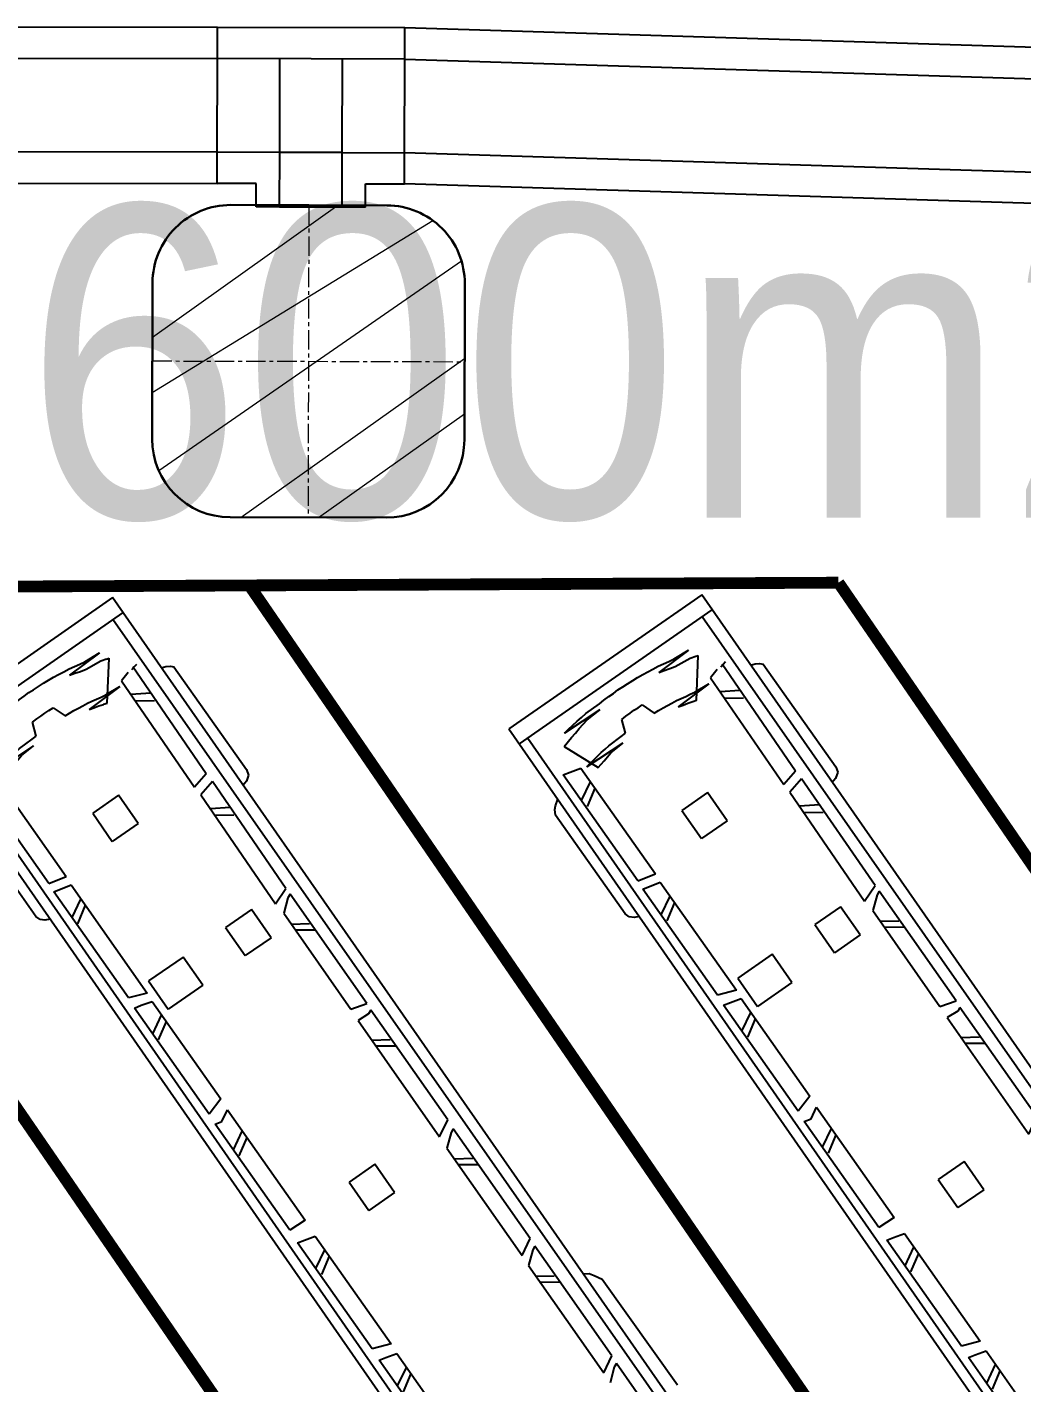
# Model space of a CAD drawing. Header units: millimetres. Extents: x -257704 to 345913, y -114363 to 98547.
# Drawn here: x 216949 to 223320, y -6553 to 2130 of the extents above; entities that cross this region are included whole.
import ezdxf
from ezdxf.enums import TextEntityAlignment as Align

# ---------------------------------------------------------------- set-up
doc = ezdxf.new("R2010")
doc.units = ezdxf.units.MM
doc.header["$LTSCALE"] = 100
doc.header["$MEASUREMENT"] = 0
doc.linetypes.add('CENTER', pattern=[2, 1.25, -0.25, 0.25, -0.25])
for name, color, linetype in [('01-BXAS-mat bang tong the san duong$0$A-FUR', 252, 'Continuous'), ('L1-DRAINAGE-LONG_DITCH', 25, 'Continuous'), ('VACH SON PHAN LAN', 7, 'Continuous')]:
    doc.layers.add(name, color=color, linetype=linetype)
for name, color, linetype, lineweight in [('AXIS', 10, 'CENTER', 5), ('CON-VIEW', 90, 'Continuous', 30), ('hatch', 8, 'Continuous', 9)]:
    doc.layers.add(name, color=color, linetype=linetype, lineweight=lineweight)
doc.styles.add('3A', font='arial.ttf', dxfattribs={"width": 0.9, "height": 3})

# ---------------------------------------------------------------- blocks, each defined once
blk = doc.blocks.new('XE')
at = {"layer": '01-BXAS-mat bang tong the san duong$0$A-FUR'}
for p, q in [((610774.0994550973, 1198014.773549989, -5.212088733334792e-06), (610768.2489066847, 1198004.641243504, -5.212132499340223e-06)), ((610776.2635292388, 1198013.525064123, -5.212095455593171e-06), (610774.0994550973, 1198014.773549989, -5.212088733334792e-06)), ((610774.0020555692, 1198014.604868046, -5.212089461948245e-06), (610776.1659420816, 1198013.35649052, -5.212096183623361e-06)), ((610774.097405405, 1198014.549811596, -5.212089758352139e-06), (610768.409589322, 1198004.699334048, -5.212132307011172e-06)), ((610774.1788715214, 1198014.163248725, -5.212091568494761e-06), (610774.131535417, 1198013.738450954, -5.21209349460903e-06)), ((610774.1788715214, 1198014.163248725, -5.212091568494761e-06), (610774.2987727704, 1198014.132518597, -5.212091568494761e-06)), ((610774.308536293, 1198014.219721894, -5.212091369288245e-06), (610774.366740713, 1198014.198584395, -5.212091369288245e-06)), ((610774.308536293, 1198014.219721894, -5.212091369288245e-06), (610774.308536293, 1198014.219721894, -5.212091369288245e-06)), ((610774.6947033032, 1198013.984887658, -5.212092624088512e-06), (610774.308536293, 1198014.219721894, -5.212091369288245e-06)), ((610774.366740713, 1198014.198584395, -5.212091493037571e-06), (610774.4246284645, 1198014.177168576, -5.212091493037571e-06)), ((610774.366740713, 1198014.198584395, -5.212091493037571e-06), (610774.366740713, 1198014.198584395, -5.212091493037571e-06)), ((610774.4246284645, 1198014.177168576, -5.212091617917215e-06), (610774.4837928895, 1198014.150532315, -5.212091617917215e-06)), ((610774.4246284645, 1198014.177168576, -5.212091617917215e-06), (610774.4246284645, 1198014.177168576, -5.212091617917215e-06)), ((610773.2218600675, 1198012.84332067, -5.212097180059997e-06), (610773.9046421808, 1198014.043179434, -5.212091992704096e-06)), ((610773.9046421808, 1198014.043179434, -5.212091992704096e-06), (610773.9614534015, 1198013.989974465, -5.212091992704096e-06)), ((610774.2987727704, 1198014.132518597, -5.21209176466333e-06), (610774.3584740718, 1198014.114212175, -5.21209176466333e-06)), ((610774.2987727704, 1198014.132518597, -5.21209176466333e-06), (610774.2987727704, 1198014.132518597, -5.21209176466333e-06)), ((610774.3584740718, 1198014.114212175, -5.212091876120442e-06), (610774.4201712547, 1198014.099063145, -5.212091876120442e-06)), ((610774.3584740718, 1198014.114212175, -5.212091876120442e-06), (610774.3584740718, 1198014.114212175, -5.212091876120442e-06)), ((610774.4201712547, 1198014.099063145, -5.212091974018966e-06), (610774.4794119046, 1198014.081025397, -5.212091974018966e-06)), ((610774.4201712547, 1198014.099063145, -5.212091974018966e-06), (610774.4201712547, 1198014.099063145, -5.212091974018966e-06)), ((610774.4794119046, 1198014.081025397, -5.212092084031779e-06), (610774.4794119046, 1198014.081025397, -5.212092084031779e-06)), ((610774.4794119046, 1198014.081025397, -5.212092084031779e-06), (610774.5392283689, 1198014.062651807, -5.212092084031779e-06)), ((610774.4837928895, 1198014.150532315, -5.212091767323747e-06), (610774.4837928895, 1198014.150532315, -5.212091767323747e-06)), ((610774.4837928895, 1198014.150532315, -5.212091767323747e-06), (610774.5401837595, 1198014.126285419, -5.212091767323747e-06)), ((610774.5392283689, 1198014.062651807, -5.212092195849966e-06), (610774.6947033032, 1198013.984887658, -5.212092195849966e-06)), ((610774.5401837595, 1198014.126285419, -5.212091904495605e-06), (610774.5956629725, 1198014.101798551, -5.212091904495605e-06)), ((610774.5956629725, 1198014.101798551, -5.212092042347743e-06), (610774.7508697044, 1198014.016165215, -5.212092042347743e-06)), ((610774.5956629725, 1198014.101798551, -5.212092042347743e-06), (610774.5956629725, 1198014.101798551, -5.212092042347743e-06)), ((610774.7508697044, 1198014.016165215, -5.212092506547185e-06), (610774.8053798559, 1198013.988693759, -5.212092506547185e-06)), ((610774.7508697044, 1198014.016165215, -5.212092506547185e-06), (610774.7508697044, 1198014.016165215, -5.212092506547185e-06)), ((610772.8447803913, 1198012.817557183, -5.212097124429398e-06), (610773.4795715855, 1198013.933788709, -5.212092298434027e-06)), ((610774.0488024035, 1198013.902882499, -5.21209270247522e-06), (610773.3673867765, 1198012.707031677, -5.212097872082247e-06)), ((610773.4795715855, 1198013.933788709, -5.212092298434027e-06), (610773.5295488668, 1198013.968028382, -5.212092298434027e-06)), ((610773.5295488668, 1198013.968028382, -5.212092164457655e-06), (610773.5707915628, 1198013.977316058, -5.212092164457655e-06)), ((610773.5707915628, 1198013.977316058, -5.212092140874552e-06), (610773.644064742, 1198013.984879539, -5.212092140874552e-06)), ((610773.9614534015, 1198013.989974465, -5.212092262858139e-06), (610774.0488024035, 1198013.902882499, -5.212092262858139e-06)), ((610774.6947033032, 1198013.984887658, -5.212092624088512e-06), (610774.6947033032, 1198013.984887658, -5.212092624088512e-06)), ((610774.8053798559, 1198013.988693759, -5.212092657638706e-06), (610774.8629994052, 1198013.959408753, -5.212092657638706e-06)), ((610774.8053798559, 1198013.988693759, -5.212092657638706e-06), (610774.8053798559, 1198013.988693759, -5.212092657638706e-06)), ((610774.8629994052, 1198013.959408753, -5.212092818479247e-06), (610774.9155136753, 1198013.928779905, -5.212092818479247e-06)), ((610774.8629994052, 1198013.959408753, -5.212092818479247e-06), (610774.8629994052, 1198013.959408753, -5.212092818479247e-06)), ((610774.9155136753, 1198013.928779905, -5.212092983129356e-06), (610774.9692945015, 1198013.901116472, -5.212092983129356e-06)), ((610774.9155136753, 1198013.928779905, -5.212092983129356e-06), (610774.9155136753, 1198013.928779905, -5.212092983129356e-06)), ((610774.9692945015, 1198013.901116472, -5.2120931347651e-06), (610774.9692945015, 1198013.901116472, -5.2120931347651e-06)), ((610774.9692945015, 1198013.901116472, -5.2120931347651e-06), (610775.0196209128, 1198013.868059558, -5.2120931347651e-06)), ((610775.0196209128, 1198013.868059558, -5.212093309540974e-06), (610775.072250346, 1198013.837363542, -5.212093309540974e-06)), ((610773.7399667458, 1198013.749716793, -5.212093262501897e-06), (610773.9593530477, 1198013.748545485, -5.212093262501897e-06)), ((610774.0867791421, 1198013.853903027, -5.212092944573545e-06), (610774.1372677675, 1198013.835413685, -5.212092944573545e-06)), ((610774.0867791421, 1198013.853903027, -5.212092944573545e-06), (610774.0867791421, 1198013.853903027, -5.212092944573545e-06)), ((610774.4789347396, 1198013.613723893, -5.212094226642794e-06), (610774.0867791421, 1198013.853903027, -5.212092944573545e-06)), ((610774.131535417, 1198013.738450954, -5.21209349460903e-06), (610774.2240956604, 1198013.714561428, -5.21209349460903e-06)), ((610774.1372677675, 1198013.835413685, -5.212093052623953e-06), (610774.1878235614, 1198013.817039506, -5.212093052623953e-06)), ((610774.1878235614, 1198013.817039506, -5.21209316017723e-06), (610774.2380435126, 1198013.798089513, -5.21209316017723e-06)), ((610774.1878235614, 1198013.817039506, -5.21209316017723e-06), (610774.1878235614, 1198013.817039506, -5.21209316017723e-06)), ((610774.2380435126, 1198013.798089513, -5.212093270216161e-06), (610774.2884841436, 1198013.779782502, -5.212093270216161e-06)), ((610774.2380435126, 1198013.798089513, -5.212093270216161e-06), (610774.2380435126, 1198013.798089513, -5.212093270216161e-06)), ((610774.2884841436, 1198013.779782502, -5.212093377408364e-06), (610774.2884841436, 1198013.779782502, -5.212093377408364e-06)), ((610774.2884841436, 1198013.779782502, -5.212093377408364e-06), (610774.3401246335, 1198013.756917207, -5.212093377408364e-06)), ((610774.3401246335, 1198013.756917207, -5.212093506055706e-06), (610774.3883390574, 1198013.735587143, -5.212093506055706e-06)), ((610774.3883390574, 1198013.735587143, -5.212093626084347e-06), (610774.5348699897, 1198013.658100725, -5.212093626084347e-06)), ((610774.3883390574, 1198013.735587143, -5.212093626084347e-06), (610774.3883390574, 1198013.735587143, -5.212093626084347e-06)), ((610774.5848984352, 1198013.632471521, -5.212094189506148e-06), (610774.7025980407, 1198013.730703199, -5.212094189506148e-06)), ((610774.7025980407, 1198013.730703199, -5.212093793300291e-06), (610774.7526936547, 1198013.705189159, -5.212093793300291e-06)), ((610775.072250346, 1198013.837363542, -5.212093474552157e-06), (610775.1261084581, 1198013.801629415, -5.212093474552157e-06)), ((610775.072250346, 1198013.837363542, -5.212093474552157e-06), (610775.072250346, 1198013.837363542, -5.212093474552157e-06)), ((610775.1261084581, 1198013.801629415, -5.212093663232024e-06), (610775.1767420099, 1198013.767776008, -5.212093663232024e-06)), ((610775.1261084581, 1198013.801629415, -5.212093663232024e-06), (610775.1261084581, 1198013.801629415, -5.212093663232024e-06)), ((610775.1767420099, 1198013.767776008, -5.212093841801795e-06), (610775.1767420099, 1198013.767776008, -5.212093841801795e-06)), ((610775.1767420099, 1198013.767776008, -5.212093841801795e-06), (610775.2307152852, 1198013.731974713, -5.212093841801795e-06)), ((610775.2307152852, 1198013.731974713, -5.212094030842735e-06), (610775.2307152852, 1198013.731974713, -5.212094030842735e-06)), ((610775.2307152852, 1198013.731974713, -5.212094030842735e-06), (610775.2793433095, 1198013.695741234, -5.212094030842735e-06)), ((610773.9189286854, 1198013.677825521, -5.212093674633662e-06), (610773.7072303715, 1198013.669074017, -5.212093674633662e-06)), ((610774.2240956604, 1198013.714561428, -5.212093646810133e-06), (610774.2761963301, 1198013.698835995, -5.212093646810133e-06)), ((610774.2240956604, 1198013.714561428, -5.212093646810133e-06), (610774.2240956604, 1198013.714561428, -5.212093646810133e-06)), ((610774.2761963301, 1198013.698835995, -5.212093742929402e-06), (610774.3296403701, 1198013.685413819, -5.212093742929402e-06)), ((610774.3296403701, 1198013.685413819, -5.212093829106054e-06), (610774.3296403701, 1198013.685413819, -5.212093829106054e-06)), ((610774.3296403701, 1198013.685413819, -5.212093829106054e-06), (610774.4789347396, 1198013.613723893, -5.212093829106054e-06)), ((610774.4789347396, 1198013.613723893, -5.212094226642794e-06), (610774.4789347396, 1198013.613723893, -5.212094226642794e-06)), ((610774.5348699897, 1198013.658100725, -5.212094048927665e-06), (610774.5348699897, 1198013.658100725, -5.212094048927665e-06)), ((610774.5348699897, 1198013.658100725, -5.212094048927665e-06), (610774.5848984352, 1198013.632471521, -5.212094048927665e-06)), ((610774.5848984352, 1198013.632471521, -5.212094189506148e-06), (610774.5848984352, 1198013.632471521, -5.212094189506148e-06)), ((610774.7526936547, 1198013.705189159, -5.212093933381643e-06), (610774.7984133154, 1198013.678523254, -5.212093933381643e-06)), ((610774.7526936547, 1198013.705189159, -5.212093933381643e-06), (610774.7526936547, 1198013.705189159, -5.212093933381643e-06)), ((610774.7984133154, 1198013.678523254, -5.212094076728338e-06), (610774.8452843691, 1198013.654889932, -5.212094076728338e-06)), ((610774.7984133154, 1198013.678523254, -5.212094076728338e-06), (610774.7984133154, 1198013.678523254, -5.212094076728338e-06)), ((610774.8452843691, 1198013.654889932, -5.212094206699595e-06), (610774.888816171, 1198013.625795962, -5.212094206699595e-06)), ((610774.888816171, 1198013.625795962, -5.212094360172056e-06), (610774.888816171, 1198013.625795962, -5.212094360172056e-06)), ((610774.888816171, 1198013.625795962, -5.212094360172056e-06), (610774.9345358317, 1198013.599130057, -5.212094360172056e-06)), ((610774.9345358317, 1198013.599130057, -5.212094503518751e-06), (610774.9108091309, 1198013.446088862, -5.212094503518751e-06)), ((610774.9345358317, 1198013.599130057, -5.212094503518751e-06), (610774.9345358317, 1198013.599130057, -5.212094503518751e-06)), ((610775.2793433095, 1198013.695741234, -5.212094219402216e-06), (610775.2793433095, 1198013.695741234, -5.212094219402216e-06)), ((610775.2793433095, 1198013.695741234, -5.212094219402216e-06), (610775.3280961429, 1198013.658663266, -5.212094219402216e-06)), ((610775.6731368072, 1198013.401541178, -5.212095749941496e-06), (610775.320633441, 1198013.587219134, -5.212094736062709e-06)), ((610775.320633441, 1198013.587219134, -5.212094736062709e-06), (610775.3655000286, 1198013.544536534, -5.212094736062709e-06)), ((610775.3280961429, 1198013.658663266, -5.21209441189165e-06), (610775.3805245421, 1198013.620213226, -5.21209441189165e-06)), ((610775.3805245421, 1198013.620213226, -5.212094612366599e-06), (610775.3805245421, 1198013.620213226, -5.212094612366599e-06)), ((610775.3805245421, 1198013.620213226, -5.212094612366599e-06), (610775.427665331, 1198013.58037135, -5.212094612366599e-06)), ((610775.427665331, 1198013.58037135, -5.212094816787173e-06), (610775.4746046144, 1198013.540183985, -5.212094816787173e-06)), ((610775.427665331, 1198013.58037135, -5.212094816787173e-06), (610775.427665331, 1198013.58037135, -5.212094816787173e-06)), ((610770.4455600331, 1198003.431813425, -5.212139057520153e-06), (610776.2635292388, 1198013.525064123, -5.212095455593171e-06)), ((610774.9108091309, 1198013.446088862, -5.212095194361644e-06), (610774.9108091309, 1198013.446088862, -5.212095194361644e-06)), ((610774.9108091309, 1198013.446088862, -5.212095194361644e-06), (610774.9549167472, 1198013.416659049, -5.212095194361644e-06)), ((610775.3655000286, 1198013.544536534, -5.212094952461515e-06), (610775.4089465492, 1198013.498360701, -5.212094952461515e-06)), ((610775.3655000286, 1198013.544536534, -5.212094952461515e-06), (610775.3655000286, 1198013.544536534, -5.212094952461515e-06)), ((610775.4089465492, 1198013.498360701, -5.212095184224283e-06), (610775.454388951, 1198013.455342259, -5.212095184224283e-06)), ((610775.4089465492, 1198013.498360701, -5.212095184224283e-06), (610775.4089465492, 1198013.498360701, -5.212095184224283e-06)), ((610775.4547901753, 1198013.456037122, -5.212095399427038e-06), (610775.6023049793, 1198013.35085424, -5.212095399427038e-06)), ((610775.4746046144, 1198013.540183985, -5.212095022699139e-06), (610775.5219277348, 1198013.500390103, -5.212095022699139e-06)), ((610775.4746046144, 1198013.540183985, -5.212095022699139e-06), (610775.4746046144, 1198013.540183985, -5.212095022699139e-06)), ((610775.5219277348, 1198013.500390103, -5.212095226983657e-06), (610775.6731368072, 1198013.401541178, -5.212095226983657e-06)), ((610775.5219277348, 1198013.500390103, -5.212095226983657e-06), (610775.5219277348, 1198013.500390103, -5.212095226983657e-06)), ((610770.399424465, 1198003.570729565, -5.212138399253568e-06), (610776.0532399601, 1198013.42152663, -5.212095833460836e-06)), ((610774.9549167472, 1198013.416659049, -5.212095349639479e-06), (610775.001855441, 1198013.385732354, -5.212095349639479e-06)), ((610775.001855441, 1198013.385732354, -5.212095513085978e-06), (610775.001855441, 1198013.385732354, -5.212095513085978e-06)), ((610775.001855441, 1198013.385732354, -5.212095513085978e-06), (610775.0443510129, 1198013.353538632, -5.212095513085978e-06)), ((610775.0443510129, 1198013.353538632, -5.212095680294953e-06), (610775.0866546074, 1198013.322074236, -5.212095680294953e-06)), ((610775.0443510129, 1198013.353538632, -5.212095680294953e-06), (610775.0443510129, 1198013.353538632, -5.212095680294953e-06)), ((610775.0866546074, 1198013.322074236, -5.212095844071104e-06), (610775.0866546074, 1198013.322074236, -5.212095844071104e-06)), ((610775.0866546074, 1198013.322074236, -5.212095844071104e-06), (610775.131866094, 1198013.288450801, -5.212095844071104e-06)), ((610775.6023049793, 1198013.35085424, -5.212095949727072e-06), (610775.6458666627, 1198013.304611238, -5.212095949727072e-06)), ((610775.6454654384, 1198013.303916375, -5.212096184852341e-06), (610775.6645062504, 1198013.284167887, -5.212096184852341e-06)), ((610775.6454654384, 1198013.303916375, -5.212096184852341e-06), (610775.6454654384, 1198013.303916375, -5.212096184852341e-06)), ((610775.6731368072, 1198013.401541178, -5.212095749941496e-06), (610775.6731368072, 1198013.401541178, -5.212095749941496e-06)), ((610775.0803438881, 1198013.244402017, -5.212096197332191e-06), (610775.1183391694, 1198013.204492383, -5.212096197332191e-06)), ((610775.0803438881, 1198013.244402017, -5.212096197332191e-06), (610775.0803438881, 1198013.244402017, -5.212096197332191e-06)), ((610775.4394788244, 1198013.053158484, -5.212097239788205e-06), (610775.0803438881, 1198013.244402017, -5.212096197332191e-06)), ((610775.1183391694, 1198013.204492383, -5.21209639784893e-06), (610775.1183391694, 1198013.204492383, -5.21209639784893e-06)), ((610775.1183391694, 1198013.204492383, -5.21209639784893e-06), (610775.1575626583, 1198013.166953176, -5.21209639784893e-06)), ((610775.131866094, 1198013.288450801, -5.212096019087668e-06), (610775.1727496216, 1198013.253493171, -5.212096019087668e-06)), ((610775.1575626583, 1198013.166953176, -5.212096588061978e-06), (610775.1955579396, 1198013.127043543, -5.212096588061978e-06)), ((610775.1727496216, 1198013.253493171, -5.212096198227783e-06), (610775.1727496216, 1198013.253493171, -5.212096198227783e-06)), ((610775.1727496216, 1198013.253493171, -5.212096198227783e-06), (610775.2139689917, 1198013.219111355, -5.212096198227783e-06)), ((610775.2139689917, 1198013.219111355, -5.212096374882242e-06), (610775.2548525193, 1198013.184153725, -5.212096374882242e-06)), ((610775.2139689917, 1198013.219111355, -5.212096374882242e-06), (610775.2139689917, 1198013.219111355, -5.212096374882242e-06)), ((610775.2240423431, 1198013.098082968, -5.212096934505173e-06), (610775.6645062504, 1198013.284167887, -5.212096934505173e-06)), ((610775.2548525193, 1198013.184153725, -5.212096554022356e-06), (610775.2958032154, 1198013.149311257, -5.212096554022356e-06)), ((610775.2548525193, 1198013.184153725, -5.212096554022356e-06), (610775.2548525193, 1198013.184153725, -5.212096554022356e-06)), ((610775.2958032154, 1198013.149311257, -5.212096732665339e-06), (610775.4394788244, 1198013.053158484, -5.212096732665339e-06)), ((610775.5034890352, 1198013.063817574, -5.212097220408411e-06), (610774.8084438414, 1198011.875836672, -5.212102347646655e-06)), ((610774.9903455727, 1198011.823021593, -5.212102673658479e-06), (610775.6881788144, 1198013.014189606, -5.212097533090421e-06)), ((610775.195959164, 1198013.127738405, -5.212096785577291e-06), (610775.2244435675, 1198013.09877783, -5.212096785577291e-06)), ((610775.4394788244, 1198013.053158484, -5.212097239788205e-06), (610775.4394788244, 1198013.053158484, -5.212097239788205e-06)), ((610775.6136985527, 1198013.036794343, -5.212097395112594e-06), (610775.5034890352, 1198013.063817574, -5.212097395112594e-06)), ((610775.7281765676, 1198012.99132642, -5.212097656362754e-06), (610775.6536963059, 1198013.013931157, -5.212097656362754e-06)), ((610775.5163422222, 1198012.724861926, -5.212098780627093e-06), (610775.4145388636, 1198012.909192323, -5.212098780627093e-06)), ((610772.4801267529, 1198011.558745492, -5.212102728720052e-06), (610773.1629088662, 1198012.758604256, -5.21209754136415e-06)), ((610772.8350002472, 1198012.765254371, -5.212097359759168e-06), (610772.8447803913, 1198012.817557183, -5.212097359759168e-06)), ((610772.8512320135, 1198012.715742592, -5.212097594277644e-06), (610772.8350002472, 1198012.765254371, -5.212097594277644e-06)), ((610772.883619929, 1198012.667898742, -5.212097828593019e-06), (610772.8512320135, 1198012.715742592, -5.212097828593019e-06)), ((610773.1629088662, 1198012.758604256, -5.21209754136415e-06), (610773.3090334934, 1198012.621755299, -5.21209754136415e-06)), ((610773.2218600675, 1198012.84332067, -5.212097180059997e-06), (610773.3673867765, 1198012.707031677, -5.212097180059997e-06)), ((610774.097781195, 1198012.739559786, -5.212098059511926e-06), (610773.9149608373, 1198012.422941281, -5.212099427130172e-06)), ((610774.3873916724, 1198012.572334276, -5.212098959793219e-06), (610774.097781195, 1198012.739559786, -5.212098959793219e-06)), ((610775.3734989003, 1198012.838827817, -5.212098192204962e-06), (610775.4628650224, 1198012.656195219, -5.212098192204962e-06)), ((610775.8077971276, 1198012.737191234, -5.212098858402107e-06), (610775.8419061189, 1198012.698805883, -5.212098858402107e-06)), ((610773.3090334934, 1198012.621755299, -5.212098236229678e-06), (610772.6128986325, 1198011.399879295, -5.212103518393202e-06)), ((610774.2045713149, 1198012.255715771, -5.212100327411465e-06), (610774.3873916724, 1198012.572334276, -5.212098959793219e-06)), ((610775.8754970588, 1198012.621097397, -5.212099421953588e-06), (610775.2142332497, 1198011.454853859, -5.212104465081749e-06)), ((610775.8419061189, 1198012.698805883, -5.212099050138263e-06), (610775.8651669336, 1198012.657561258, -5.212099050138263e-06)), ((610775.8651669336, 1198012.657561258, -5.212099249986556e-06), (610775.8754970588, 1198012.621097397, -5.212099249986556e-06)), ((610772.9982334313, 1198012.465141614, -5.212098811161951e-06), (610773.2176197331, 1198012.463970306, -5.212098811161951e-06)), ((610773.1771953709, 1198012.393250343, -5.212099223293716e-06), (610772.965497057, 1198012.384498838, -5.212099223293716e-06)), ((610774.2045713149, 1198012.255715771, -5.212100327411465e-06), (610773.9149608373, 1198012.422941281, -5.212100327411465e-06)), ((610774.9903455727, 1198011.823021593, -5.212102673658479e-06), (610774.8084438414, 1198011.875836672, -5.212102673658479e-06)), ((610774.7637598899, 1198011.782667413, -5.212102754286483e-06), (610774.0535333323, 1198010.56892817, -5.212107992644649e-06)), ((610774.2486122582, 1198010.538446415, -5.212108222318534e-06), (610774.9464454998, 1198011.729614427, -5.212103081750476e-06)), ((610774.9464454998, 1198011.729614427, -5.212103081750476e-06), (610774.7637598899, 1198011.782667413, -5.212103081750476e-06)), ((610772.6128986325, 1198011.399879295, -5.212103518393202e-06), (610772.4801267529, 1198011.558745492, -5.212103518393202e-06)), ((610774.7746089078, 1198011.440286747, -5.212104329287147e-06), (610774.672805549, 1198011.624617144, -5.212104329287147e-06)), ((610771.7275939039, 1198010.255467076, -5.212108358167828e-06), (610772.4103760172, 1198011.45532584, -5.212103170811928e-06)), ((610772.4103760172, 1198011.45532584, -5.212103170811928e-06), (610772.4671872378, 1198011.402120871, -5.212103170811928e-06)), ((610772.7351414964, 1198011.441005905, -5.21210338613874e-06), (610772.5523211389, 1198011.124387399, -5.212104753756986e-06)), ((610773.1223391566, 1198011.217432065, -5.212104589778936e-06), (610772.7351414964, 1198011.441005905, -5.21210338613874e-06)), ((610774.6317655856, 1198011.554252638, -5.212103740865016e-06), (610774.7211317078, 1198011.37162004, -5.212103740865016e-06)), ((610775.1021599902, 1198011.403590426, -5.212104648505522e-06), (610775.047939543, 1198011.417537976, -5.212104648505522e-06)), ((610775.2142332497, 1198011.454853859, -5.212104465081749e-06), (610775.1719439564, 1198011.410691374, -5.212104465081749e-06)), ((610772.5545362398, 1198011.315028904, -5.212103880583051e-06), (610771.9272575922, 1198010.21244785, -5.212108647445622e-06)), ((610772.4671872378, 1198011.402120871, -5.212103440965971e-06), (610772.5545362398, 1198011.315028904, -5.212103440965971e-06)), ((610775.1719439564, 1198011.410691374, -5.212104648102469e-06), (610775.1021599902, 1198011.403590426, -5.212104648102469e-06)), ((610772.2457005822, 1198011.161863198, -5.212104440609729e-06), (610772.465086884, 1198011.16069189, -5.212104440609729e-06)), ((610772.9395187992, 1198010.900813559, -5.212105957397182e-06), (610773.1223391566, 1198011.217432065, -5.212104589778936e-06)), ((610772.4246625218, 1198011.089971927, -5.212104852741494e-06), (610772.2129642079, 1198011.081220422, -5.212104852741494e-06)), ((610772.9395187992, 1198010.900813559, -5.212105957397182e-06), (610772.5523211389, 1198011.124387399, -5.212104753756986e-06)), ((610773.6001964444, 1198010.941509973, -5.212106075243069e-06), (610773.4173760869, 1198010.624891468, -5.212107442861316e-06)), ((610773.889806922, 1198010.774284463, -5.212106975524363e-06), (610773.6001964444, 1198010.941509973, -5.212106975524363e-06)), ((610773.7069865644, 1198010.457665958, -5.212108343142609e-06), (610773.889806922, 1198010.774284463, -5.212106975524363e-06)), ((610773.7069865644, 1198010.457665958, -5.212108343142609e-06), (610773.4173760869, 1198010.624891468, -5.212108343142609e-06)), ((610774.0535333323, 1198010.56892817, -5.212107992644649e-06), (610774.2486122582, 1198010.538446415, -5.212107992644649e-06)), ((610773.9993537441, 1198010.446407322, -5.212108529501548e-06), (610773.3805281636, 1198009.365867923, -5.212113199186609e-06)), ((610773.5070346418, 1198009.235343741, -5.212113856008955e-06), (610774.2138986122, 1198010.471959265, -5.212108511201045e-06)), ((610774.1686230632, 1198010.477108294, -5.212108466725559e-06), (610773.9993537441, 1198010.446407322, -5.212108466725559e-06)), ((610774.2138986122, 1198010.471959265, -5.212108511201045e-06), (610774.1686230632, 1198010.477108294, -5.212108511201045e-06)), ((610773.9300170311, 1198010.32510696, -5.212109053776978e-06), (610774.0177344052, 1198010.151348448, -5.212109053776978e-06)), ((610770.9750610548, 1198008.95218866, -5.212113987615606e-06), (610771.6578431681, 1198010.152047424, -5.212108800259706e-06)), ((610771.6578431681, 1198010.152047424, -5.212108800259706e-06), (610771.7146543887, 1198010.098842455, -5.212108800259706e-06)), ((610771.9272575922, 1198010.21244785, -5.212108647445622e-06), (610771.7275939039, 1198010.255467076, -5.212108647445622e-06)), ((610773.9809457818, 1198010.064422457, -5.212110272626414e-06), (610773.8911805326, 1198010.257164868, -5.212110272626414e-06)), ((610771.8521722474, 1198010.098635716, -5.212109134734311e-06), (610771.1412788387, 1198008.851245949, -5.212114527091078e-06)), ((610771.7146543887, 1198010.098842455, -5.212109070413748e-06), (610771.8521722474, 1198010.098635716, -5.212109070413748e-06)), ((610771.4931677332, 1198009.858584782, -5.212110070057506e-06), (610771.7125540349, 1198009.857413474, -5.212110070057506e-06)), ((610771.6721296727, 1198009.786693511, -5.212110482189271e-06), (610771.4604313588, 1198009.777942006, -5.212110482189271e-06)), ((610773.3805281636, 1198009.365867923, -5.212113199186609e-06), (610773.5070346418, 1198009.235343741, -5.212113199186609e-06)), ((610773.3053512278, 1198009.244495005, -5.212113721103387e-06), (610772.5527420297, 1198007.932261665, -5.212119391579164e-06)), ((610772.7545017927, 1198007.932065325, -5.212119485456733e-06), (610773.4613657631, 1198009.168680849, -5.212114140648823e-06)), ((610773.4160902142, 1198009.173829878, -5.212114096173337e-06), (610773.3053512278, 1198009.244495005, -5.212114096173337e-06)), ((610773.4613657631, 1198009.168680849, -5.212114140648823e-06), (610773.4160902142, 1198009.173829878, -5.212114140648823e-06)), ((610773.1774841821, 1198009.021828544, -5.212114683224755e-06), (610773.2652015563, 1198008.848070032, -5.212114683224755e-06)), ((610770.2058052536, 1198007.619948502, -5.212119742162223e-06), (610770.8885873668, 1198008.819807266, -5.212114554806323e-06)), ((610770.8885873668, 1198008.819807266, -5.212114554806323e-06), (610770.9453985875, 1198008.766602297, -5.212114554806323e-06)), ((610771.1412788387, 1198008.851245949, -5.212114527091078e-06), (610770.9750610548, 1198008.95218866, -5.212114527091078e-06)), ((610773.2284129328, 1198008.761144041, -5.212115902074192e-06), (610773.1386476835, 1198008.953886452, -5.212115902074192e-06)), ((610771.0327475895, 1198008.67951033, -5.212115264577446e-06), (610770.3385771331, 1198007.461082305, -5.212120531835374e-06)), ((610770.9453985875, 1198008.766602297, -5.212114824960365e-06), (610771.0327475895, 1198008.67951033, -5.212114824960365e-06)), ((610771.70639903, 1198008.598030598, -5.212115948645974e-06), (610771.5235786727, 1198008.281412093, -5.21211731626422e-06)), ((610771.9960095076, 1198008.430805088, -5.212116848927267e-06), (610771.70639903, 1198008.598030598, -5.212116848927267e-06)), ((610770.9028738715, 1198008.454453353, -5.212116236735888e-06), (610770.6911755576, 1198008.445701848, -5.212116236735888e-06)), ((610770.7239119319, 1198008.526344624, -5.212115824604123e-06), (610770.9432982337, 1198008.525173316, -5.212115824604123e-06)), ((610771.8131891501, 1198008.114186583, -5.212118216545513e-06), (610771.9960095076, 1198008.430805088, -5.212116848927267e-06)), ((610771.8131891501, 1198008.114186583, -5.212118216545513e-06), (610771.5235786727, 1198008.281412093, -5.212118216545513e-06)), ((610772.4775650938, 1198007.810888748, -5.212119913495942e-06), (610771.7834862284, 1198006.600021507, -5.212125146125781e-06)), ((610771.9852459915, 1198006.599825166, -5.212125240003349e-06), (610772.6921099619, 1198007.836440691, -5.21211989519544e-06)), ((610772.6468344128, 1198007.841589719, -5.212119850719954e-06), (610772.4775650938, 1198007.810888748, -5.212119850719954e-06)), ((610772.5527420297, 1198007.932261665, -5.212119391579164e-06), (610772.7545017927, 1198007.932065325, -5.212119391579164e-06)), ((610772.6921099619, 1198007.836440691, -5.21211989519544e-06), (610772.6468344128, 1198007.841589719, -5.21211989519544e-06)), ((610772.4082283808, 1198007.689588386, -5.212120437771372e-06), (610772.4959457549, 1198007.515829874, -5.212120437771372e-06)), ((610770.3385771331, 1198007.461082305, -5.212120531835374e-06), (610770.2058052536, 1198007.619948502, -5.212120531835374e-06)), ((610772.4591571315, 1198007.428903882, -5.212121656620809e-06), (610772.3693918823, 1198007.621646293, -5.212121656620809e-06)), ((610769.4449109284, 1198006.302189215, -5.21212543415942e-06), (610770.1276930416, 1198007.502047979, -5.21212024680352e-06)), ((610770.1276930416, 1198007.502047979, -5.21212024680352e-06), (610770.1845042623, 1198007.44884301, -5.21212024680352e-06)), ((610770.1845042623, 1198007.44884301, -5.212120516957562e-06), (610770.2718532643, 1198007.361751043, -5.212120516957562e-06)), ((610770.2718532643, 1198007.361751043, -5.212120956574643e-06), (610769.5693213318, 1198006.128842147, -5.212126286381991e-06)), ((610770.1419795463, 1198007.136694066, -5.212121928733086e-06), (610769.9302812325, 1198007.127942561, -5.212121928733086e-06)), ((610769.9630176066, 1198007.208585337, -5.21212151660132e-06), (610770.1824039086, 1198007.207414029, -5.21212151660132e-06)), ((610771.2243516663, 1198005.282065879, -5.212130932000547e-06), (610771.9312156368, 1198006.518681404, -5.212125587192637e-06)), ((610771.8859400877, 1198006.523830432, -5.212125542717151e-06), (610771.7166707686, 1198006.493129461, -5.212125542717151e-06)), ((610771.7834862284, 1198006.600021507, -5.212125146125781e-06), (610771.9852459915, 1198006.599825166, -5.212125146125781e-06)), ((610771.9312156368, 1198006.518681404, -5.212125587192637e-06), (610771.8859400877, 1198006.523830432, -5.212125587192637e-06)), ((610771.7166707686, 1198006.493129461, -5.21212560549314e-06), (610771.0225919032, 1198005.28226222, -5.212130838122979e-06)), ((610771.6473340556, 1198006.371829099, -5.212126129768569e-06), (610771.7350514297, 1198006.198070587, -5.212126129768569e-06)), ((610771.6982628063, 1198006.111144595, -5.212127348618006e-06), (610771.6084975571, 1198006.303887006, -5.212127348618006e-06)), ((610771.886825012, 1198005.926253813, -5.212128283337938e-06), (610771.912796202, 1198005.873631873, -5.212128283337938e-06)), ((610771.912796202, 1198005.873631873, -5.212128536606421e-06), (610771.9163930004, 1198005.814911147, -5.212128536606421e-06)), ((610771.9163930004, 1198005.814911147, -5.212128807530322e-06), (610771.9177524521, 1198005.720307065, -5.212128807530322e-06)), ((610771.9177524521, 1198005.720307065, -5.212129241967839e-06), (610771.2414026031, 1198004.518000047, -5.212134443514502e-06)), ((610771.0225919032, 1198005.28226222, -5.212130838122979e-06), (610771.2243516663, 1198005.282065879, -5.212130838122979e-06)), ((610770.4634573412, 1198003.964306592, -5.212136623997744e-06), (610771.1703213116, 1198005.200922117, -5.212131279189834e-06)), ((610771.1250457625, 1198005.206071145, -5.212131234714349e-06), (610770.9557764435, 1198005.175370174, -5.212131234714349e-06)), ((610771.1703213116, 1198005.200922117, -5.212131279189834e-06), (610771.1250457625, 1198005.206071145, -5.212131279189834e-06))]:
    blk.add_line(p, q, dxfattribs=at)
blk = doc.blocks.new('mbd')
at = {"layer": 'VACH SON PHAN LAN', "ltscale": 7, "const_width": 0.06}
for points in [[(605569.2950572209, 1194115.772900146), (605571.6238872873, 1194117.655981947)], [(605571.6238872873, 1194117.655981947), (605577.9858932816, 1194115.727206114)], [(605569.2950572209, 1194115.772900146), (605575.6570632152, 1194113.844124312)]]:
    blk.add_lwpolyline(points, dxfattribs=at)
at = {"xscale": 0.477603, "yscale": 0.477603, "zscale": 0.477603, "rotation": 103.4961213150897}
blk.add_blockref('XE', (1230024.590273722, 1043997.821862675, -3.719500116735826), dxfattribs=at)
blk = doc.blocks.new('latest trench ap')
at = {"layer": 'L1-DRAINAGE-LONG_DITCH', "ltscale": 0.8}
for p, q in [((134.4130166205578, 0.2285181470215321), (134.4135210227687, 0.4285175113473088)), ((135.6135172042996, 0.4254911094903946), (134.4135210227687, 0.4285175113473088)), ((135.6130128034856, 0.2254917451646179), (135.6135172042996, 0.4254911094903946)), ((134.4115034204442, -0.3714799446752295), (134.4130166219547, 0.2285181474871933)), ((135.6130128037184, 0.2254917456302792), (134.4130166228861, 0.2285181479528546)), ((134.8115021493286, -0.3724887447897345), (134.8130153478123, 0.2275093465577811)), ((135.2115008770488, -0.373497546184808), (135.2130140755326, 0.2265005459776148)), ((135.6114996057004, -0.3745063458336517), (135.6130128060468, 0.2254917463287711)), ((134.4109990193974, -0.5714793091174215), (134.4115034204442, -0.3714799446752295)), ((134.8115021493286, -0.3724887447897345), (134.4115034204442, -0.3714799446752295)), ((134.8106194492429, -0.7224876320688054), (134.8115021493286, -0.3724887447897345)), ((135.2115008770488, -0.373497546184808), (134.8115021493286, -0.3724887447897345)), ((135.2106181746349, -0.7234964320668951), (135.2115008770488, -0.373497546184808)), ((135.2115008770488, -0.373497546184808), (135.6114996057004, -0.3745063458336517)), ((135.6109952030238, -0.5745057102758437), (135.6114996057004, -0.3745063458336517)), ((134.6609982259106, -0.5721098085632548), (134.4109990193974, -0.5714793091174215)), ((134.6606199247763, -0.7221093312837183), (134.6609982259106, -0.5721098085632548)), ((135.3606177000329, -0.7238747321534902), (135.3609960004687, -0.5738752097822726)), ((135.3609960004687, -0.5738752097822726), (135.6109952030238, -0.5745057102758437)), ((134.8106194466818, -0.7224876325344667), (134.6606199247763, -0.7221093312837183)), ((135.2106181746349, -0.7234964320668951), (134.8106194466818, -0.7224876325344667)), ((135.3606177000329, -0.7238747321534902), (135.2106181746349, -0.7234964320668951))]:
    blk.add_line(p, q, dxfattribs=at)
at = {"layer": 'L1-DRAINAGE-LONG_DITCH', "ltscale": 0.8, "flags": 128}
for points in [[(134.4135210227687, 0.4285175113473088), (100.6080212930683, 0.4299390990054235)], [(169.5231210035272, -0.6319503544364125), (135.6135172042996, 0.4254911094903946)], [(100.6080132443458, 0.2385716366115957), (134.4130166228861, 0.2285181476036087)], [(135.6130128055811, 0.2254917463287711), (169.5098355170339, -0.8315086048096418)], [(134.4115034204442, -0.3714799446752295), (100.6079880117904, -0.3614283630158752)], [(169.4699790561572, -1.430183361633681), (135.6114996057004, -0.3745063458336517)], [(100.6079796035774, -0.5614283618051559), (134.4109990193974, -0.5714793091174215)], [(169.4566935689654, -1.629741612356156), (135.6109952030238, -0.5745057102758437)]]:
    blk.add_lwpolyline(points, dxfattribs=at)

msp = doc.modelspace()

# ---------------------------------------------------------------- hatches: boundary and pattern name
at = {"layer": 'hatch', "ltscale": 0.5}
h = msp.add_hatch(dxfattribs=at)
h.set_pattern_fill('ANSI31', color=256, scale=100, angle=349.6888735980352, style=0)
h.set_pattern_definition([(34.68887359803521, (-608066391.04069, -1191695221.327248), (-180.6955551105853, 261.0658276436758), [])])
edge = h.paths.add_edge_path()
edge.add_line((218248.1774674674, -1009.34894175292), (219248.1743848899, -1011.831933324807))
edge.add_arc((219249.4158808435, -511.8334745950315), 500.0000000443541, 269.8577348969835, 359.8577348969823)
edge.add_line((219749.4143395732, -513.0749705486232), (219751.8973313873, 486.9219469854143))
edge.add_arc((219251.898872676, 488.1634427714746), 500.0000000254182, 359.8577349161746, 449.8577349161747)
edge.add_line((219253.1403684621, 988.1619014827302), (218253.1434509463, 990.6448931292398))
edge.add_arc((218251.9019551604, 490.6464344180519), 500.0000000253499, 89.85773491619469, 179.8577349161958)
edge.add_line((217751.9034964492, 491.8879302039277), (217749.4205049332, -508.10898695793))
edge.add_arc((218249.4189635978, -509.3504830883467), 499.9999999795908, 179.8577348767012, 269.8577348767012)

# ---------------------------------------------------------------- linework, layer by layer
at = {"layer": 'AXIS'}
for p, q in [((218752.9682925271, 989.4038284125272), (218748.0023089552, -1010.59000639501)), ((217750.6620006631, -8.110528507386334), (219750.6558353592, -13.07651183730923))]:
    msp.add_line(p, q, dxfattribs=at)
at = {"layer": 'CON-VIEW', "flags": 128}
msp.add_lwpolyline([(218248.1774674674, -1009.34894175292), (219248.1743848899, -1011.831933324807, 0.4142135623730833), (219749.4143395732, -513.0749705486232), (219751.8973313873, 486.9219469854143, 0.4142135623730953), (219253.1403684621, 988.1619014827302), (218253.1434509463, 990.6448931292398, 0.4142135623731064), (217751.9034964492, 491.8879302039277), (217749.4205049332, -508.10898695793, 0.414213562373095)], format="xyb", close=True, dxfattribs=at)

# ---------------------------------------------------------------- block references
at = {"xscale": 1260, "yscale": 1260, "zscale": 1260, "rotation": 321.3093112789681}
for p in [(-1535885264.932676, -697404703.738131), (-1535881491.395687, -697404686.0765803)]:
    msp.add_blockref('mbd', p, dxfattribs=at)
at = {"layer": 'L1-DRAINAGE-LONG_DITCH', "xscale": 1000, "yscale": 1000, "zscale": 1000}
msp.add_blockref('latest trench ap', (83754.92464358686, 1699.925736676669), dxfattribs=at)

# ---------------------------------------------------------------- texts
at = {"style": '3A', "width": 0.9}
msp.add_text('600m2', height=2000, rotation=0.002233738663417194, dxfattribs=at).set_placement((220775.1453894258, -1011.818476567511), align=Align.CENTER)

doc.saveas('drawing.dxf')
